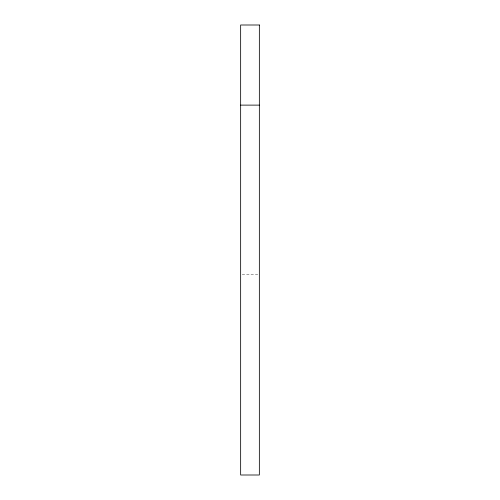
<?xml version="1.0" encoding="UTF-8"?>
<svg xmlns="http://www.w3.org/2000/svg" width="500" height="500" viewBox="0 0 500 500"><rect width="100%" height="100%" fill="white"/><g stroke="black" fill="none" stroke-linecap="round" stroke-linejoin="round"><path stroke-width="0.38" stroke-dasharray="2.5 1.88" d="M242.213 274.706L257.787 274.706"/><path stroke-width="0.75" d="M240.65 105.119L259.35 105.119M259.35 25L240.65 25L240.65 475L259.35 475L259.35 25"/></g></svg>
